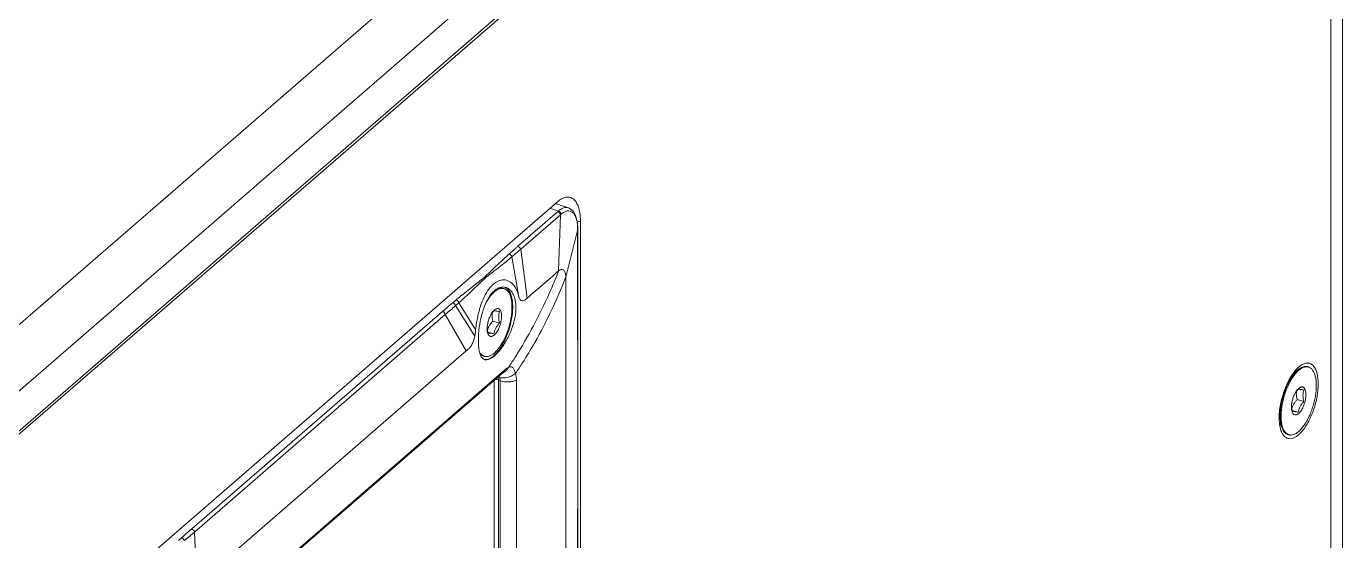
# Model space of a CAD drawing. Header units: millimetres. Extents: x 0 to 3564, y 0 to 2520.
# Drawn here: x 2798.4 to 2983.9, y 2109.5 to 2181.9 of the extents above; entities that cross this region are included whole.
import ezdxf

# ---------------------------------------------------------------- set-up
doc = ezdxf.new("R2010")
doc.units = ezdxf.units.MM
doc.layers.get('0').update_dxf_attribs({"lineweight": 13})

msp = doc.modelspace()

# ---------------------------------------------------------------- linework, layer by layer
for p, q in [((2977.93, 2296.28), (2662.93, 2023.48)), ((2982.26, 2290.7), (2667.26, 2017.9)), ((2983.93, 2101.42), (2983.93, 2291.08)), ((2982.26, 2285.07), (2667.26, 2012.27)), ((2667.26, 2011.83), (2982.26, 2284.63)), ((2982.26, 2284.63), (2982.26, 2094.97)), ((2873.26, 2157.21), (2805.26, 2098.32)), ((2873.39, 2155.89), (2872.21, 2156.29)), ((2874.82, 2156.35), (2873.01, 2156.99)), ((2873.29, 2155.8), (2873.39, 2155.89)), ((2873.29, 2155.8), (2867.69, 2150.95)), ((2873.68, 2155.37), (2868.08, 2150.53)), ((2873.68, 2155.37), (2873.42, 2147.48)), ((2873.79, 2155.46), (2873.68, 2155.37)), ((2876.51, 2154.39), (2876.01, 2154.54)), ((2876.51, 2154.39), (2876.51, 2054.67)), ((2876.11, 2153.18), (2874.43, 2146.57)), ((2876.12, 2153.51), (2876.11, 2153.45)), ((2876.13, 2153.34), (2876.11, 2153.28)), ((2876.12, 2153.51), (2876.12, 2153.51)), ((2876.13, 2111.04), (2876.13, 2153.34)), ((2869.01, 2143.65), (2868.08, 2150.53)), ((2866.84, 2149.46), (2867.84, 2143.8)), ((2874.43, 2146.62), (2874.43, 2146.57)), ((2874.43, 2056.33), (2874.43, 2146.57)), ((2865.75, 2144.98), (2865.62, 2145.02)), ((2858.99, 2143.39), (2858.52, 2142.99)), ((2859.37, 2143), (2859.46, 2143.08)), ((2859.37, 2143), (2859.46, 2143.07)), ((2859.37, 2143), (2861.73, 2139.22)), ((2860.24, 2144.4), (2860.19, 2144.37)), ((2860.24, 2144.4), (2860.19, 2144.37)), ((2821.71, 2111.13), (2857.07, 2141.76)), ((2857.46, 2141.33), (2822.1, 2110.7)), ((2857.46, 2141.33), (2860.4, 2136.21)), ((2858.9, 2142.58), (2861.62, 2138.27)), ((2864.37, 2141.97), (2864.28, 2141.88)), ((2865.11, 2140.13), (2864.16, 2140.4)), ((2864.29, 2138.61), (2863.45, 2138.85)), ((2822.46, 2103.35), (2860.4, 2136.21)), ((2862.99, 2135.44), (2862.86, 2135.48)), ((2977.03, 2133.11), (2977.82, 2133.67)), ((2977.6, 2133.5), (2977.82, 2133.67)), ((2979.11, 2133.94), (2978.98, 2133.97)), ((2865.5, 2133.06), (2813.5, 2088.02)), ((2865.82, 2133.51), (2813.82, 2088.48)), ((2864.33, 2132.04), (2864.33, 2039.84)), ((2865.19, 2131.97), (2864.96, 2132.04)), ((2864.96, 2039.81), (2864.96, 2132.04)), ((2865.01, 2132.63), (2865.1, 2132.45)), ((2865.19, 2039.74), (2865.19, 2131.97)), ((2865.5, 2133.06), (2865.59, 2133.13)), ((2865.6, 2133.14), (2865.6, 2133.14)), ((2867.48, 2039.71), (2867.48, 2132.07)), ((2977.73, 2130.92), (2977.64, 2130.83)), ((2978.47, 2129.08), (2977.52, 2129.35)), ((2975.05, 2126.16), (2975.4, 2125.31)), ((2977.66, 2127.56), (2976.81, 2127.81)), ((2976.36, 2124.39), (2976.23, 2124.43)), ((2819.84, 2109.48), (2820.29, 2109.89)), ((2820.68, 2109.48), (2822.1, 2110.7)), ((2822.46, 2103.35), (2822.1, 2110.7)), ((2876.11, 2111.04), (2876.11, 2061.91)), ((2876.12, 2061.97), (2876.13, 2111.04))]:
    msp.add_line(p, q)
msp.add_lwpolyline([(2876.12, 2153.51), (2876.08, 2154.19), (2875.86, 2155.17), (2875.46, 2155.9), (2874.91, 2156.32), (2874.82, 2156.35)])
for centre, radius, start, end in [((2874.73, 2156.65), 1.22, 68.5492, 73.891), ((2869.15, 2153.34), 6.96, 0.9066, 1.4446), ((2860.92, 2153.21), 15.19, 0.6939, 0.913), ((2861.02, 2153.21), 15.09, 0.2558, 0.6941), ((2860.27, 2153.9), 15.86, 357.3961, 357.7456), ((2860.71, 2153.34), 15.41, 0.0037, 0.6576), ((2865.49, 2144.08), 0.941, 73.9237, 82.0258), ((2793.52, 2216.85), 98.95, 311.3608, 311.7253), ((2917.85, 2071.98), 92.54, 129.1488, 129.4937), ((2930.63, 2056.25), 112.81, 128.6385, 129.1411), ((2783.92, 2227.72), 113.46, 311.7459, 311.9709), ((2811.79, 2196.79), 71.82, 311.9436, 312.7775), ((2873.46, 2138.93), 11.61, 159.6133, 162.3832), ((2872.47, 2139.3), 10.55, 158.4086, 159.6023), ((2872.12, 2139.44), 10.17, 158.2046, 158.4021), ((2866.63, 2139.83), 3.14, 147.8011, 149.3992), ((2866.62, 2139.55), 3.27, 143.6375, 145.2029), ((2866.41, 2141.25), 2.37, 171.7871, 180.0186), ((2866.05, 2139.58), 2.7, 182.7691, 185.1945), ((2866.56, 2139.33), 3.2, 177.996, 179.9756), ((2866.15, 2139.59), 2.79, 185.1885, 185.7299), ((2857.57, 2139.05), 4.13, 344.3689, 349.1188), ((2863.25, 2136.34), 0.938, 245.8876, 253.8828), ((2812.45, 2170.31), 65.06, 325.934, 327.5274), ((2813.12, 2169.66), 65.45, 325.9414, 327.5243), ((2978.85, 2133.03), 0.941, 73.9237, 82.0258), ((2864.59, 2133.2), 1.04, 263.3347, 265.9342), ((2863.89, 2131.97), 1.3, 359.9727, 3.625), ((2985.37, 2127.27), 10.23, 151.8389, 154.3988), ((2981.84, 2129.54), 6.02, 139.5653, 143.0443), ((2980, 2128.78), 3.14, 147.8011, 149.3992), ((2979.98, 2128.5), 3.27, 143.6375, 145.2029), ((2979.77, 2130.2), 2.37, 171.7871, 180.0186), ((2979.92, 2128.29), 3.2, 177.996, 179.9756), ((2979.41, 2128.53), 2.7, 182.7691, 185.1945), ((2979.51, 2128.54), 2.79, 185.1885, 185.7299), ((2976.62, 2125.3), 0.938, 245.8876, 253.8828)]:
    msp.add_arc(centre, radius, start, end)
for points, knots in [([(2873.26, 2157.21), (2873.33, 2157.26), (2873.57, 2157.46), (2873.84, 2157.63), (2874.05, 2157.72)], [0, 0, 0, 0, 0.270959, 1, 1, 1, 1]), ([(2874.05, 2157.72), (2874.21, 2157.79), (2874.55, 2157.9), (2874.91, 2157.87), (2875.07, 2157.82)], [0, 0, 0, 0, 0.52746, 1, 1, 1, 1]), ([(2875.17, 2157.79), (2875.36, 2157.72), (2875.72, 2157.46), (2875.95, 2157.09), (2876.05, 2156.88)], [0, 0, 0, 0, 0.460678, 1, 1, 1, 1]), ([(2874.82, 2156.35), (2874.71, 2156.39), (2874.48, 2156.43), (2874.11, 2156.36), (2873.74, 2156.17), (2873.51, 2155.99), (2873.39, 2155.89)], [0, 0, 0, 0, 0.211721, 0.439885, 0.700255, 1, 1, 1, 1]), ([(2873.39, 2155.89), (2873.48, 2155.86), (2873.66, 2155.74), (2873.76, 2155.56), (2873.79, 2155.46)], [0, 0, 0, 0, 0.498199, 1, 1, 1, 1]), ([(2873.79, 2155.46), (2873.92, 2155.58), (2874.19, 2155.77), (2874.63, 2155.94), (2875.06, 2155.92), (2875.43, 2155.71), (2875.72, 2155.34), (2875.93, 2154.84), (2876.07, 2154.21), (2876.1, 2153.76), (2876.11, 2153.52)], [0, 0, 0, 0, 0.129842, 0.238794, 0.334406, 0.430127, 0.539352, 0.669787, 0.823844, 1, 1, 1, 1]), ([(2876.05, 2156.88), (2876.22, 2156.54), (2876.45, 2155.71), (2876.51, 2154.86), (2876.51, 2154.39)], [0, 0, 0, 0, 0.449847, 1, 1, 1, 1]), ([(2873.29, 2155.8), (2873.38, 2155.77), (2873.55, 2155.65), (2873.66, 2155.47), (2873.68, 2155.37)], [0, 0, 0, 0, 0.497102, 1, 1, 1, 1]), ([(2876.11, 2153.18), (2876.11, 2149.67), (2876.11, 2135.63), (2876.12, 2121.58), (2876.11, 2111.04)], [0, 0, 0, 0, 0.249884, 1, 1, 1, 1]), ([(2867.69, 2150.95), (2867.58, 2150.86), (2867.17, 2150.5), (2866.75, 2150.14), (2866.45, 2149.86)], [0, 0, 0, 0, 0.251039, 1, 1, 1, 1]), ([(2866.84, 2149.46), (2866.94, 2149.55), (2867.36, 2149.9), (2867.77, 2150.26), (2868.08, 2150.53)], [0, 0, 0, 0, 0.246759, 1, 1, 1, 1]), ([(2867.68, 2150.95), (2867.78, 2150.92), (2867.95, 2150.8), (2868.05, 2150.62), (2868.07, 2150.53)], [0, 0, 0, 0, 0.497497, 1, 1, 1, 1]), ([(2866.45, 2149.86), (2865.95, 2149.4), (2865.2, 2148.71), (2864.22, 2147.78), (2863.49, 2147.07), (2862.73, 2146.38), (2861.91, 2145.72), (2861.08, 2145.07), (2860.52, 2144.63), (2860.24, 2144.4)], [0, 0, 0, 0, 0.246413, 0.368511, 0.490619, 0.614919, 0.742287, 0.871242, 1, 1, 1, 1]), ([(2860.56, 2144.08), (2860.83, 2144.32), (2861.35, 2144.82), (2862.11, 2145.57), (2862.88, 2146.29), (2863.68, 2146.95), (2864.5, 2147.57), (2865.3, 2148.18), (2866.07, 2148.81), (2866.59, 2149.24), (2866.84, 2149.46)], [0, 0, 0, 0, 0.130785, 0.260503, 0.387778, 0.513555, 0.63687, 0.757753, 0.878394, 1, 1, 1, 1]), ([(2866.45, 2149.86), (2866.54, 2149.83), (2866.71, 2149.72), (2866.81, 2149.55), (2866.84, 2149.46)], [0, 0, 0, 0, 0.499011, 1, 1, 1, 1]), ([(2873.43, 2147.48), (2873.02, 2146.41), (2871.93, 2143.78), (2869.94, 2139.72), (2868.23, 2136.8), (2867.33, 2135.38)], [0, 0, 0, 0, 0.253056, 0.629986, 1, 1, 1, 1]), ([(2868.33, 2134.52), (2868.94, 2135.47), (2871.27, 2139.34), (2873.21, 2143.45), (2874.43, 2146.62)], [0, 0, 0, 0, 0.24871, 1, 1, 1, 1]), ([(2869.01, 2143.65), (2869.74, 2144.29), (2870.86, 2145.23), (2872.33, 2146.51), (2873.06, 2147.16), (2873.42, 2147.48)], [0, 0, 0, 0, 0.498644, 0.749053, 1, 1, 1, 1]), ([(2873.43, 2147.48), (2873.49, 2147.53), (2873.61, 2147.61), (2873.8, 2147.69), (2873.99, 2147.68), (2874.15, 2147.59), (2874.27, 2147.42), (2874.4, 2147.11), (2874.43, 2146.82), (2874.43, 2146.63)], [0, 0, 0, 0, 0.130926, 0.240979, 0.336499, 0.432014, 0.540577, 0.670671, 1, 1, 1, 1]), ([(2867.84, 2143.8), (2867.79, 2143.98), (2867.7, 2144.33), (2867.47, 2144.97), (2867.04, 2145.63), (2866.44, 2146.06), (2865.91, 2146.21), (2865.37, 2146.23), (2864.65, 2145.97), (2863.87, 2145.33), (2863.2, 2144.38), (2862.84, 2143.62), (2862.67, 2143.21)], [0, 0, 0, 0, 0.069951, 0.137618, 0.256323, 0.359855, 0.409142, 0.458617, 0.564255, 0.687448, 0.83334, 1, 1, 1, 1]), ([(2864.37, 2135.91), (2864.51, 2136.03), (2864.79, 2136.32), (2865.17, 2136.81), (2865.53, 2137.4), (2865.86, 2138.05), (2866.16, 2138.75), (2866.41, 2139.49), (2866.61, 2140.25), (2866.75, 2141.01), (2866.84, 2141.75), (2866.86, 2142.45), (2866.83, 2143.1), (2866.73, 2143.67), (2866.57, 2144.16), (2866.38, 2144.49), (2866.2, 2144.71), (2866.06, 2144.83), (2865.91, 2144.92), (2865.8, 2144.97), (2865.75, 2144.98)], [0, 0, 0, 0, 0.055389, 0.117513, 0.185555, 0.258364, 0.334558, 0.412611, 0.49092, 0.567871, 0.641906, 0.711591, 0.77569, 0.833268, 0.883821, 0.927483, 0.94707, 0.965448, 0.982953, 1, 1, 1, 1]), ([(2864.38, 2144.69), (2864.5, 2144.79), (2864.75, 2144.98), (2865.16, 2145.16), (2865.57, 2145.23), (2865.84, 2145.19), (2865.97, 2145.15)], [0, 0, 0, 0, 0.282775, 0.538342, 0.77368, 1, 1, 1, 1]), ([(2865.97, 2145.15), (2866.1, 2145.12), (2866.38, 2144.98), (2866.73, 2144.66), (2867.02, 2144.23), (2867.32, 2143.48), (2867.47, 2142.32), (2867.31, 2140.81), (2866.84, 2139.24), (2866.15, 2137.76), (2865.44, 2136.67), (2864.83, 2135.94), (2864.53, 2135.64), (2864.38, 2135.51)], [0, 0, 0, 0, 0.039156, 0.08122, 0.127798, 0.179773, 0.300305, 0.44029, 0.591657, 0.743454, 0.883437, 0.945339, 1, 1, 1, 1]), ([(2865.65, 2145.01), (2865.64, 2145.01), (2865.63, 2145.01), (2865.62, 2145.01), (2865.55, 2145.02), (2865.41, 2145.02), (2865.2, 2144.99), (2864.98, 2144.91), (2864.83, 2144.84), (2864.76, 2144.8), (2864.7, 2144.76), (2864.65, 2144.73), (2864.59, 2144.69)], [-0.034423, -0.034423, -0.034423, -0.034423, 0, 0, 0, 0.225604, 0.463861, 0.720594, 1, 1, 1, 1.22038, 1.22038, 1.22038, 1.22038]), ([(2864.79, 2144.98), (2864.91, 2145), (2865.03, 2145.02), (2865.15, 2145.04), (2865.15, 2145.04), (2865.15, 2145.04), (2865.15, 2145.04), (2865.17, 2145.04), (2865.19, 2145.05), (2865.21, 2145.05), (2865.28, 2145.06), (2865.42, 2145.06), (2865.55, 2145.04), (2865.62, 2145.02)], [-1.032198, -1.032198, -1.032198, -1.032198, -0.154935, -0.154935, -0.154935, -0.148227, -0.148227, -0.148227, 0, 0, 0, 0.508976, 1, 1, 1, 1]), ([(2865.89, 2145.17), (2865.91, 2145.16), (2866.02, 2145.11), (2866.12, 2145.04), (2866.18, 2144.99)], [0, 0, 0, 0, 0.244192, 1, 1, 1, 1]), ([(2866.18, 2144.99), (2866.31, 2144.87), (2866.55, 2144.56), (2866.79, 2143.96), (2866.93, 2143.23), (2866.96, 2142.7), (2866.96, 2142.41)], [0, 0, 0, 0, 0.190947, 0.419841, 0.690631, 1, 1, 1, 1]), ([(2858.52, 2142.99), (2858.4, 2142.89), (2857.91, 2142.48), (2857.43, 2142.07), (2857.07, 2141.76)], [0, 0, 0, 0, 0.25124, 1, 1, 1, 1]), ([(2858.52, 2142.99), (2858.61, 2142.96), (2858.77, 2142.85), (2858.87, 2142.67), (2858.9, 2142.58)], [0, 0, 0, 0, 0.493312, 1, 1, 1, 1]), ([(2859, 2143.39), (2859.04, 2143.37), (2859.2, 2143.29), (2859.33, 2143.13), (2859.37, 2143)], [0, 0, 0, 0, 0.240309, 1, 1, 1, 1]), ([(2863.03, 2134.97), (2862.93, 2135), (2862.73, 2135.11), (2862.5, 2135.41), (2862.33, 2135.81), (2862.21, 2136.31), (2862.14, 2136.91), (2862.11, 2137.6), (2862.12, 2138.35), (2862.21, 2139.42), (2862.44, 2140.79), (2862.88, 2142.34), (2863.49, 2143.68), (2864.06, 2144.41), (2864.38, 2144.69)], [0, 0, 0, 0, 0.029332, 0.062826, 0.103582, 0.152777, 0.21037, 0.275587, 0.34712, 0.423366, 0.582774, 0.739607, 0.88145, 1, 1, 1, 1]), ([(2864.59, 2144.69), (2864.52, 2144.63), (2864.44, 2144.57), (2864.37, 2144.51), (2864.22, 2144.38), (2863.93, 2144.08), (2863.53, 2143.55), (2863.28, 2143.14), (2863.16, 2142.91), (2863.15, 2142.9)], [-0.0465968, -0.0465968, -0.0465968, -0.0465968, 0, 0, 0, 0.0975762, 0.2075461, 0.3282622, 0.3358941, 0.3358941, 0.3358941, 0.3358941]), ([(2867.84, 2143.8), (2867.86, 2143.72), (2867.91, 2143.58), (2868.02, 2143.41), (2868.16, 2143.29), (2868.38, 2143.23), (2868.63, 2143.33), (2868.84, 2143.5), (2868.96, 2143.6), (2869.02, 2143.65)], [0, 0, 0, 0, 0.15108, 0.277108, 0.384373, 0.484051, 0.71059, 0.850611, 1, 1, 1, 1]), ([(2857.46, 2141.33), (2857.44, 2141.43), (2857.34, 2141.61), (2857.16, 2141.73), (2857.07, 2141.76)], [0, 0, 0, 0, 0.502745, 1, 1, 1, 1]), ([(2857.46, 2141.33), (2857.7, 2141.54), (2858.18, 2141.95), (2858.66, 2142.37), (2858.9, 2142.58)], [0, 0, 0, 0, 0.496612, 1, 1, 1, 1]), ([(2862.18, 2141.66), (2862.12, 2141.46), (2861.93, 2140.66), (2861.8, 2139.84), (2861.73, 2139.22)], [0, 0, 0, 0, 0.249406, 1, 1, 1, 1]), ([(2862.4, 2142.45), (2862.38, 2142.38), (2862.3, 2142.12), (2862.23, 2141.86), (2862.18, 2141.66)], [0, 0, 0, 0, 0.2473, 1, 1, 1, 1]), ([(2863.94, 2141.42), (2863.85, 2141.28), (2863.7, 2140.97), (2863.52, 2140.47), (2863.4, 2139.96), (2863.36, 2139.61), (2863.36, 2139.44)], [0, 0, 0, 0, 0.242183, 0.499273, 0.75672, 1, 1, 1, 1]), ([(2864.28, 2141.88), (2864.22, 2141.83), (2864.12, 2141.7), (2864.03, 2141.57), (2863.98, 2141.5)], [0, 0, 0, 0, 0.475902, 1, 1, 1, 1]), ([(2864.29, 2141.86), (2864.27, 2141.83), (2864.16, 2141.71), (2864.06, 2141.59), (2863.99, 2141.49)], [0, 0, 0, 0, 0.251913, 1, 1, 1, 1]), ([(2864.03, 2141.25), (2864.03, 2141.11), (2864.06, 2140.82), (2864.12, 2140.54), (2864.16, 2140.4)], [0, 0, 0, 0, 0.490548, 1, 1, 1, 1]), ([(2865.11, 2141.75), (2865.01, 2141.77), (2864.83, 2141.8), (2864.6, 2141.84), (2864.42, 2141.86), (2864.33, 2141.86), (2864.29, 2141.86)], [0, 0, 0, 0, 0.362375, 0.657213, 0.867114, 1, 1, 1, 1]), ([(2866.96, 2142.41), (2866.96, 2141.76), (2866.8, 2140.43), (2866.25, 2138.52), (2865.54, 2137.04), (2864.86, 2136.08), (2864.5, 2135.69), (2864.31, 2135.53)], [0, 0, 0, 0, 0.257318, 0.531327, 0.788432, 0.901357, 1, 1, 1, 1]), ([(2865.39, 2141.09), (2865.39, 2141.2), (2865.38, 2141.4), (2865.32, 2141.68), (2865.24, 2141.88), (2865.16, 2142.01), (2865.09, 2142.08), (2865.02, 2142.13), (2864.94, 2142.17), (2864.85, 2142.18), (2864.76, 2142.18), (2864.66, 2142.15), (2864.53, 2142.09), (2864.43, 2142.02), (2864.37, 2141.97)], [0, 0, 0, 0, 0.176286, 0.330449, 0.460858, 0.517768, 0.569981, 0.618683, 0.665488, 0.712273, 0.760915, 0.81303, 0.86984, 1, 1, 1, 1]), ([(2864.37, 2138.45), (2864.44, 2138.52), (2864.58, 2138.67), (2864.77, 2138.93), (2864.94, 2139.24), (2865.1, 2139.59), (2865.22, 2139.96), (2865.31, 2140.35), (2865.37, 2140.72), (2865.39, 2140.97), (2865.39, 2141.09)], [0, 0, 0, 0, 0.09859, 0.211371, 0.335842, 0.468575, 0.605586, 0.742619, 0.875421, 1, 1, 1, 1]), ([(2865.11, 2141.75), (2865.07, 2141.63), (2865, 2141.37), (2864.98, 2141.11), (2864.98, 2140.97)], [0, 0, 0, 0, 0.489925, 1, 1, 1, 1]), ([(2861.62, 2138.27), (2861.64, 2138.35), (2861.69, 2138.67), (2861.7, 2138.98), (2861.73, 2139.22)], [0, 0, 0, 0, 0.253334, 1, 1, 1, 1]), ([(2863.36, 2139.33), (2863.36, 2139.22), (2863.37, 2139.01), (2863.41, 2138.79), (2863.44, 2138.7)], [0, 0, 0, 0, 0.535787, 1, 1, 1, 1]), ([(2863.48, 2138.72), (2863.47, 2138.77), (2863.42, 2138.96), (2863.38, 2139.16), (2863.37, 2139.31)], [0, 0, 0, 0, 0.254105, 1, 1, 1, 1]), ([(2864.16, 2140.4), (2864.07, 2140.3), (2863.9, 2140.1), (2863.68, 2139.79), (2863.51, 2139.45), (2863.43, 2139.21), (2863.4, 2139.1)], [0, 0, 0, 0, 0.259382, 0.513344, 0.760181, 1, 1, 1, 1]), ([(2864.29, 2138.61), (2864.32, 2138.75), (2864.38, 2138.95), (2864.48, 2139.21), (2864.6, 2139.47), (2864.81, 2139.79), (2865, 2140.01), (2865.11, 2140.13)], [0, 0, 0, 0, 0.238591, 0.360572, 0.484671, 0.738997, 1, 1, 1, 1]), ([(2864.98, 2140.97), (2864.98, 2140.83), (2865.01, 2140.55), (2865.07, 2140.27), (2865.11, 2140.13)], [0, 0, 0, 0, 0.49054, 1, 1, 1, 1]), ([(2860.4, 2136.21), (2860.51, 2136.3), (2860.68, 2136.43), (2860.89, 2136.65), (2861.05, 2136.85), (2861.2, 2137.08), (2861.38, 2137.44), (2861.49, 2137.74), (2861.54, 2137.94)], [0, 0, 0, 0, 0.200178, 0.308197, 0.42817, 0.559752, 0.700654, 1, 1, 1, 1]), ([(2863.44, 2138.7), (2863.46, 2138.64), (2863.5, 2138.54), (2863.59, 2138.41), (2863.69, 2138.31), (2863.81, 2138.25), (2863.95, 2138.24), (2864.09, 2138.27), (2864.23, 2138.35), (2864.33, 2138.41), (2864.37, 2138.45)], [0, 0, 0, 0, 0.147639, 0.276665, 0.390709, 0.496421, 0.602751, 0.718439, 0.849813, 1, 1, 1, 1]), ([(2863.48, 2138.72), (2863.52, 2138.72), (2863.61, 2138.72), (2863.79, 2138.7), (2864.02, 2138.66), (2864.2, 2138.63), (2864.29, 2138.61)], [0, 0, 0, 0, 0.132885, 0.342787, 0.637625, 1, 1, 1, 1]), ([(2862.31, 2135.91), (2862.39, 2135.85), (2862.47, 2135.78), (2862.54, 2135.72), (2862.56, 2135.7), (2862.58, 2135.68), (2862.6, 2135.66), (2862.61, 2135.66), (2862.62, 2135.65), (2862.62, 2135.65), (2862.64, 2135.63), (2862.72, 2135.57), (2862.8, 2135.52), (2862.87, 2135.49), (2862.87, 2135.49), (2862.87, 2135.49), (2862.88, 2135.48)], [-1.370714, -1.370714, -1.370714, -1.370714, -0.352048, -0.352048, -0.352048, -0.075454, -0.075454, -0.075454, 0, 0, 0, 0.257186, 1, 1, 1, 1.015978, 1.015978, 1.015978, 1.015978]), ([(2862.86, 2135.48), (2862.85, 2135.48), (2862.78, 2135.51), (2862.71, 2135.54), (2862.66, 2135.56), (2862.66, 2135.56), (2862.66, 2135.57), (2862.65, 2135.57), (2862.64, 2135.57), (2862.63, 2135.58), (2862.62, 2135.59), (2862.54, 2135.63), (2862.46, 2135.68), (2862.37, 2135.73)], [0, 0, 0, 0, 0.248517, 1, 1, 1, 1.048294, 1.048294, 1.048294, 1.237527, 1.237527, 1.237527, 2.529642, 2.529642, 2.529642, 2.529642]), ([(2862.99, 2135.44), (2863.04, 2135.43), (2863.15, 2135.41), (2863.37, 2135.4), (2863.6, 2135.45), (2863.83, 2135.54), (2864.08, 2135.68), (2864.26, 2135.81), (2864.37, 2135.91)], [0, 0, 0, 0, 0.104628, 0.211655, 0.440749, 0.566666, 0.701517, 1, 1, 1, 1]), ([(2864.38, 2135.51), (2864.26, 2135.4), (2864.02, 2135.22), (2863.67, 2135.03), (2863.33, 2134.93), (2863.12, 2134.94), (2863.03, 2134.97)], [0, 0, 0, 0, 0.316818, 0.584444, 0.807072, 1, 1, 1, 1]), ([(2864.31, 2135.53), (2864.25, 2135.48), (2864.04, 2135.31), (2863.81, 2135.16), (2863.62, 2135.09)], [0, 0, 0, 0, 0.272904, 1, 1, 1, 1]), ([(2863.62, 2135.09), (2863.57, 2135.07), (2863.37, 2135), (2863.15, 2134.97), (2862.99, 2134.99), (2862.98, 2135), (2862.96, 2135), (2862.94, 2135)], [0, 0, 0, 0, 0.269583, 1, 1, 1, 1.075241, 1.075241, 1.075241, 1.075241]), ([(2866.34, 2133.87), (2866.26, 2133.72), (2866.05, 2133.43), (2865.76, 2133.22), (2865.6, 2133.14)], [0, 0, 0, 0, 0.49379, 1, 1, 1, 1]), ([(2866.34, 2133.87), (2866.26, 2133.83), (2866.08, 2133.72), (2865.91, 2133.59), (2865.82, 2133.51)], [0, 0, 0, 0, 0.442767, 1, 1, 1, 1]), ([(2867.34, 2133.01), (2867.32, 2133.1), (2867.28, 2133.28), (2867.19, 2133.52), (2867.08, 2133.72), (2866.96, 2133.87), (2866.81, 2133.96), (2866.59, 2134.01), (2866.43, 2133.93), (2866.34, 2133.87)], [0, 0, 0, 0, 0.179134, 0.339346, 0.478974, 0.597069, 0.698279, 0.792177, 1, 1, 1, 1]), ([(2977.67, 2133.87), (2977.63, 2133.84), (2977.49, 2133.7), (2977.35, 2133.56), (2977.26, 2133.44)], [0, 0, 0, 0, 0.239055, 1, 1, 1, 1]), ([(2977.97, 2134.12), (2977.95, 2134.1), (2977.84, 2134.02), (2977.74, 2133.94), (2977.67, 2133.87)], [0, 0, 0, 0, 0.241014, 1, 1, 1, 1]), ([(2978.98, 2133.96), (2978.93, 2133.97), (2978.83, 2133.98), (2978.63, 2133.96), (2978.36, 2133.88), (2978.04, 2133.71), (2977.84, 2133.55), (2977.73, 2133.47)], [0, 0, 0, 0, 0.104308, 0.212167, 0.444008, 0.705097, 1, 1, 1, 1]), ([(2977.73, 2124.87), (2977.87, 2124.99), (2978.15, 2125.27), (2978.53, 2125.77), (2978.89, 2126.35), (2979.23, 2127), (2979.52, 2127.71), (2979.77, 2128.45), (2979.97, 2129.21), (2980.12, 2129.97), (2980.2, 2130.7), (2980.23, 2131.4), (2980.19, 2132.05), (2980.09, 2132.62), (2979.93, 2133.11), (2979.74, 2133.45), (2979.57, 2133.66), (2979.43, 2133.78), (2979.27, 2133.88), (2979.17, 2133.92), (2979.11, 2133.94)], [0, 0, 0, 0, 0.055389, 0.117513, 0.185555, 0.258364, 0.334558, 0.412611, 0.49092, 0.567871, 0.641906, 0.711591, 0.77569, 0.833268, 0.883821, 0.927483, 0.94707, 0.965448, 0.982953, 1, 1, 1, 1]), ([(2977.82, 2133.67), (2977.92, 2133.74), (2978.11, 2133.86), (2978.41, 2133.98), (2978.66, 2134.02), (2978.85, 2134), (2978.94, 2133.99), (2978.98, 2133.97)], [0, 0, 0, 0, 0.289769, 0.547626, 0.780536, 0.891178, 1, 1, 1, 1]), ([(2979.84, 2134.05), (2979.73, 2134.18), (2979.48, 2134.4), (2978.99, 2134.53), (2978.46, 2134.42), (2978.13, 2134.23), (2977.97, 2134.12)], [0, 0, 0, 0, 0.240821, 0.465598, 0.70995, 1, 1, 1, 1]), ([(2980.48, 2131.55), (2980.48, 2132.05), (2980.41, 2132.92), (2980.08, 2133.76), (2979.84, 2134.05)], [0, 0, 0, 0, 0.570472, 1, 1, 1, 1]), ([(2864.94, 2132.23), (2864.93, 2132.22), (2864.86, 2132.19), (2864.78, 2132.17), (2864.72, 2132.17)], [0, 0, 0, 0, 0.22248, 1, 1, 1, 1]), ([(2864.91, 2132.54), (2864.91, 2132.5), (2864.95, 2132.34), (2864.96, 2132.17), (2864.96, 2132.04)], [0, 0, 0, 0, 0.230632, 1, 1, 1, 1]), ([(2865.66, 2132.4), (2865.61, 2132.4), (2865.42, 2132.4), (2865.23, 2132.42), (2865.1, 2132.45)], [0, 0, 0, 0, 0.265639, 1, 1, 1, 1]), ([(2865.1, 2132.45), (2865.11, 2132.42), (2865.16, 2132.29), (2865.18, 2132.15), (2865.19, 2132.05)], [0, 0, 0, 0, 0.246494, 1, 1, 1, 1]), ([(2867.48, 2132.07), (2867.32, 2132), (2866.95, 2131.9), (2866.37, 2131.82), (2865.76, 2131.84), (2865.37, 2131.92), (2865.19, 2131.97)], [0, 0, 0, 0, 0.227954, 0.490186, 0.757774, 1, 1, 1, 1]), ([(2865.5, 2133.06), (2865.54, 2133.09), (2865.67, 2133.22), (2865.77, 2133.38), (2865.82, 2133.51)], [0, 0, 0, 0, 0.25383, 1, 1, 1, 1]), ([(2867.34, 2133.01), (2867.11, 2132.83), (2866.57, 2132.54), (2865.97, 2132.42), (2865.66, 2132.4)], [0, 0, 0, 0, 0.486988, 1, 1, 1, 1]), ([(2867.48, 2132.07), (2867.48, 2132.16), (2867.47, 2132.47), (2867.42, 2132.79), (2867.34, 2133.01)], [0, 0, 0, 0, 0.263207, 1, 1, 1, 1]), ([(2975.4, 2125.31), (2975.35, 2125.43), (2975.26, 2125.71), (2975.17, 2126.16), (2975.12, 2126.66), (2975.12, 2127.2), (2975.15, 2127.77), (2975.24, 2128.58), (2975.46, 2129.6), (2975.79, 2130.6), (2976.11, 2131.36), (2976.37, 2131.89), (2976.66, 2132.37), (2976.96, 2132.81), (2977.27, 2133.19), (2977.49, 2133.41), (2977.6, 2133.5)], [0, 0, 0, 0, 0.046608, 0.098408, 0.155146, 0.216344, 0.281359, 0.349421, 0.491148, 0.634169, 0.703814, 0.770984, 0.834847, 0.894668, 0.949863, 1, 1, 1, 1]), ([(2976.61, 2132.02), (2976.47, 2131.79), (2976.22, 2131.29), (2975.9, 2130.5), (2975.63, 2129.68), (2975.43, 2128.84), (2975.3, 2128), (2975.24, 2127.21), (2975.26, 2126.47), (2975.32, 2126.01), (2975.37, 2125.79)], [0, 0, 0, 0, 0.125844, 0.257998, 0.393206, 0.528055, 0.659153, 0.783295, 0.897654, 1, 1, 1, 1]), ([(2977.03, 2133.16), (2976.97, 2133.08), (2976.72, 2132.74), (2976.51, 2132.38), (2976.36, 2132.1)], [0, 0, 0, 0, 0.237332, 1, 1, 1, 1]), ([(2977.34, 2133.08), (2977.21, 2132.92), (2976.95, 2132.58), (2976.72, 2132.22), (2976.61, 2132.02)], [0, 0, 0, 0, 0.477448, 1, 1, 1, 1]), ([(2977.73, 2133.47), (2977.7, 2133.44), (2977.56, 2133.31), (2977.44, 2133.18), (2977.34, 2133.08)], [0, 0, 0, 0, 0.238228, 1, 1, 1, 1]), ([(2976.15, 2131.69), (2975.87, 2131.1), (2975.4, 2129.86), (2975.13, 2128.57), (2975.05, 2127.92)], [0, 0, 0, 0, 0.499482, 1, 1, 1, 1]), ([(2977.3, 2130.38), (2977.21, 2130.23), (2977.06, 2129.92), (2976.88, 2129.42), (2976.76, 2128.91), (2976.73, 2128.57), (2976.72, 2128.4)], [0, 0, 0, 0, 0.242183, 0.499273, 0.75672, 1, 1, 1, 1]), ([(2977.64, 2130.83), (2977.59, 2130.78), (2977.48, 2130.66), (2977.39, 2130.52), (2977.34, 2130.45)], [0, 0, 0, 0, 0.475902, 1, 1, 1, 1]), ([(2977.66, 2130.81), (2977.63, 2130.78), (2977.52, 2130.66), (2977.42, 2130.54), (2977.35, 2130.44)], [0, 0, 0, 0, 0.251913, 1, 1, 1, 1]), ([(2977.4, 2130.2), (2977.4, 2130.06), (2977.42, 2129.77), (2977.48, 2129.49), (2977.52, 2129.35)], [0, 0, 0, 0, 0.490548, 1, 1, 1, 1]), ([(2978.47, 2130.7), (2978.37, 2130.72), (2978.19, 2130.75), (2977.96, 2130.79), (2977.79, 2130.81), (2977.69, 2130.81), (2977.66, 2130.81)], [0, 0, 0, 0, 0.362375, 0.657213, 0.867114, 1, 1, 1, 1]), ([(2978.75, 2130.04), (2978.75, 2130.15), (2978.74, 2130.36), (2978.68, 2130.64), (2978.6, 2130.84), (2978.52, 2130.96), (2978.45, 2131.03), (2978.38, 2131.08), (2978.3, 2131.12), (2978.21, 2131.13), (2978.12, 2131.13), (2978.02, 2131.1), (2977.89, 2131.04), (2977.79, 2130.98), (2977.73, 2130.92)], [0, 0, 0, 0, 0.176286, 0.330449, 0.460858, 0.517768, 0.569981, 0.618683, 0.665488, 0.712273, 0.760915, 0.81303, 0.86984, 1, 1, 1, 1]), ([(2977.73, 2127.41), (2977.8, 2127.47), (2977.95, 2127.62), (2978.13, 2127.88), (2978.31, 2128.2), (2978.46, 2128.55), (2978.58, 2128.92), (2978.68, 2129.3), (2978.73, 2129.68), (2978.75, 2129.92), (2978.75, 2130.04)], [0, 0, 0, 0, 0.09859, 0.211371, 0.335842, 0.468575, 0.605586, 0.742619, 0.875421, 1, 1, 1, 1]), ([(2978.21, 2124.89), (2978.56, 2125.3), (2979.19, 2126.28), (2979.89, 2127.93), (2980.36, 2129.72), (2980.48, 2130.95), (2980.48, 2131.55)], [0, 0, 0, 0, 0.225894, 0.484324, 0.751005, 1, 1, 1, 1]), ([(2978.47, 2130.7), (2978.43, 2130.58), (2978.36, 2130.32), (2978.34, 2130.06), (2978.34, 2129.93)], [0, 0, 0, 0, 0.489925, 1, 1, 1, 1]), ([(2978.34, 2129.93), (2978.34, 2129.79), (2978.37, 2129.5), (2978.43, 2129.22), (2978.47, 2129.08)], [0, 0, 0, 0, 0.49054, 1, 1, 1, 1]), ([(2976.72, 2128.29), (2976.72, 2128.17), (2976.73, 2127.96), (2976.77, 2127.75), (2976.8, 2127.65)], [0, 0, 0, 0, 0.535787, 1, 1, 1, 1]), ([(2976.84, 2127.67), (2976.83, 2127.72), (2976.78, 2127.92), (2976.75, 2128.11), (2976.73, 2128.26)], [0, 0, 0, 0, 0.254105, 1, 1, 1, 1]), ([(2977.52, 2129.35), (2977.43, 2129.26), (2977.26, 2129.06), (2977.04, 2128.74), (2976.87, 2128.4), (2976.79, 2128.17), (2976.76, 2128.05)], [0, 0, 0, 0, 0.259382, 0.513344, 0.760181, 1, 1, 1, 1]), ([(2977.66, 2127.56), (2977.68, 2127.7), (2977.74, 2127.9), (2977.84, 2128.17), (2977.97, 2128.43), (2978.17, 2128.74), (2978.36, 2128.97), (2978.47, 2129.08)], [0, 0, 0, 0, 0.238591, 0.360572, 0.484671, 0.738997, 1, 1, 1, 1]), ([(2975.05, 2127.92), (2975.04, 2127.82), (2975, 2127.44), (2974.98, 2127.06), (2974.98, 2126.78)], [0, 0, 0, 0, 0.258732, 1, 1, 1, 1]), ([(2974.98, 2126.78), (2974.98, 2126.73), (2974.99, 2126.51), (2975, 2126.28), (2975.01, 2126.12)], [0, 0, 0, 0, 0.257141, 1, 1, 1, 1]), ([(2976.8, 2127.65), (2976.82, 2127.6), (2976.86, 2127.49), (2976.95, 2127.36), (2977.05, 2127.26), (2977.18, 2127.21), (2977.31, 2127.19), (2977.45, 2127.23), (2977.6, 2127.3), (2977.69, 2127.37), (2977.73, 2127.41)], [0, 0, 0, 0, 0.147639, 0.276665, 0.390709, 0.496421, 0.602751, 0.718439, 0.849813, 1, 1, 1, 1]), ([(2976.84, 2127.67), (2976.88, 2127.68), (2976.97, 2127.67), (2977.15, 2127.65), (2977.38, 2127.62), (2977.56, 2127.58), (2977.66, 2127.56)], [0, 0, 0, 0, 0.132885, 0.342787, 0.637625, 1, 1, 1, 1]), ([(2975.01, 2126.12), (2975.02, 2126.05), (2975.05, 2125.77), (2975.1, 2125.5), (2975.15, 2125.3)], [0, 0, 0, 0, 0.26367, 1, 1, 1, 1]), ([(2975.15, 2125.3), (2975.16, 2125.26), (2975.2, 2125.11), (2975.25, 2124.96), (2975.3, 2124.85)], [0, 0, 0, 0, 0.261093, 1, 1, 1, 1]), ([(2975.3, 2124.85), (2975.32, 2124.79), (2975.41, 2124.59), (2975.52, 2124.4), (2975.63, 2124.28)], [0, 0, 0, 0, 0.269659, 1, 1, 1, 1]), ([(2975.37, 2125.79), (2975.41, 2125.63), (2975.49, 2125.33), (2975.66, 2124.98), (2975.82, 2124.76), (2975.95, 2124.63), (2976.08, 2124.52), (2976.18, 2124.46), (2976.23, 2124.44)], [0, 0, 0, 0, 0.30197, 0.565289, 0.683769, 0.794655, 0.899427, 1, 1, 1, 1]), ([(2976.23, 2124.43), (2976.18, 2124.44), (2976.1, 2124.48), (2975.93, 2124.57), (2975.74, 2124.73), (2975.55, 2124.99), (2975.45, 2125.19), (2975.4, 2125.31)], [0, 0, 0, 0, 0.108826, 0.219475, 0.452397, 0.710291, 1, 1, 1, 1]), ([(2976.36, 2124.39), (2976.41, 2124.38), (2976.51, 2124.36), (2976.74, 2124.35), (2976.97, 2124.4), (2977.2, 2124.5), (2977.44, 2124.63), (2977.62, 2124.77), (2977.73, 2124.87)], [0, 0, 0, 0, 0.104628, 0.211655, 0.440749, 0.566666, 0.701517, 1, 1, 1, 1]), ([(2977.26, 2124.06), (2977.31, 2124.09), (2977.55, 2124.24), (2977.77, 2124.43), (2977.93, 2124.58)], [0, 0, 0, 0, 0.229894, 1, 1, 1, 1]), ([(2977.93, 2124.58), (2977.95, 2124.61), (2978.05, 2124.71), (2978.14, 2124.81), (2978.21, 2124.89)], [0, 0, 0, 0, 0.242706, 1, 1, 1, 1]), ([(2975.63, 2124.28), (2975.72, 2124.16), (2975.94, 2123.97), (2976.52, 2123.76), (2976.99, 2123.91), (2977.26, 2124.06)], [0, 0, 0, 0, 0.250999, 0.483729, 1, 1, 1, 1]), ([(2820.29, 2109.89), (2820.41, 2109.99), (2820.88, 2110.41), (2821.35, 2110.82), (2821.71, 2111.13)], [0, 0, 0, 0, 0.248929, 1, 1, 1, 1]), ([(2820.29, 2109.89), (2820.38, 2109.86), (2820.55, 2109.75), (2820.65, 2109.57), (2820.68, 2109.48)], [0, 0, 0, 0, 0.497007, 1, 1, 1, 1]), ([(2821.71, 2111.13), (2821.8, 2111.1), (2821.97, 2110.98), (2822.08, 2110.8), (2822.1, 2110.7)], [0, 0, 0, 0, 0.497262, 1, 1, 1, 1])]:
    msp.add_open_spline(points, degree=3, knots=knots)
msp.add_open_spline([(2864.72, 2132.17), (2864.65, 2132.16), (2864.59, 2132.16), (2864.52, 2132.16)], degree=3)

doc.saveas('drawing.dxf')
